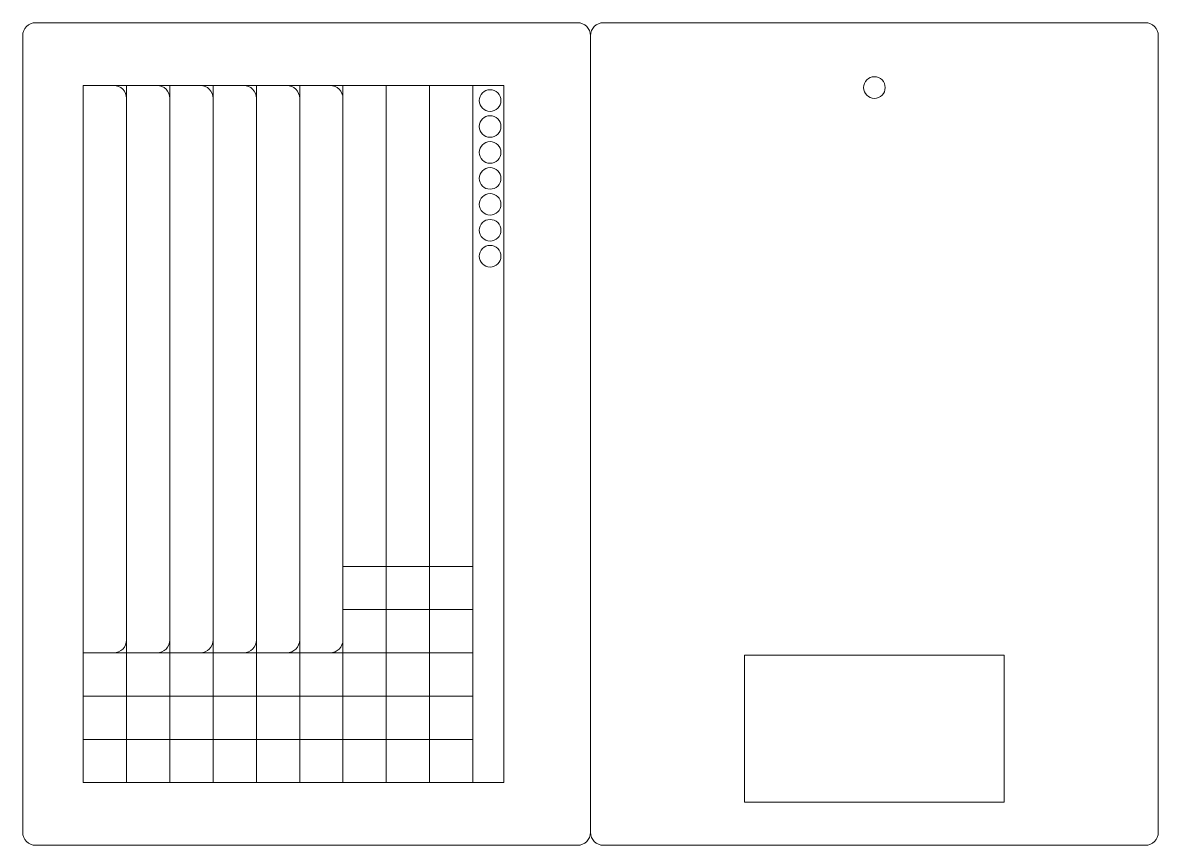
# Model space of a CAD drawing. Header units: millimetres. Extents: x 5 to 267, y -195 to -5.
import ezdxf

# ---------------------------------------------------------------- set-up
doc = ezdxf.new("R2010")
doc.units = ezdxf.units.MM
doc.layers.get('0').update_dxf_attribs({"color": 1, "linetype": 'CONTINUOUS', "lineweight": 0, "true_color": 0xff0000})

msp = doc.modelspace()

# ---------------------------------------------------------------- linework, layer by layer
for p, q in [((8, -4.9), (133.2, -4.9)), ((139.2, -4.9), (264.4, -4.9)), ((5, -192.1), (5, -7.9)), ((136.2, -192.1), (136.2, -7.9)), ((267.4, -192.1), (267.4, -7.9)), ((19, -180.6), (19, -19.4)), ((19, -19.4), (116.2, -19.4)), ((29, -180.6), (29, -19.4)), ((39, -180.6), (39, -19.4)), ((49, -180.6), (49, -19.4)), ((59, -180.6), (59, -19.4)), ((69, -180.6), (69, -19.4)), ((79, -180.6), (79, -19.4)), ((89, -180.6), (89, -19.4)), ((99, -180.6), (99, -19.4)), ((109, -180.6), (109, -19.4)), ((116.2, -180.6), (116.2, -19.4)), ((79, -130.6), (109, -130.6)), ((79, -140.6), (109, -140.6)), ((19, -150.6), (109, -150.6)), ((171.8, -185.1), (171.8, -151.1)), ((171.8, -151.1), (231.8, -151.1)), ((231.8, -185.1), (231.8, -151.1)), ((19, -160.6), (109, -160.6)), ((19, -170.6), (109, -170.6)), ((19, -180.6), (116.2, -180.6)), ((171.8, -185.1), (231.8, -185.1)), ((8, -195.1), (133.2, -195.1)), ((139.2, -195.1), (264.4, -195.1))]:
    msp.add_line(p, q)
for centre in [(201.8, -19.9), (113, -22.9), (113, -28.9), (113, -34.9), (113, -40.9), (113, -46.9), (113, -52.9), (113, -58.9)]:
    msp.add_circle(centre, 2.5)
for centre, start, end in [((8, -7.9), 90, 180), ((133.2, -7.9), 360, 90), ((139.2, -7.9), 90, 180), ((264.4, -7.9), 360, 90), ((26, -22.4), 0, 90), ((36, -22.4), 0, 90), ((46, -22.4), 0, 90), ((56, -22.4), 0, 90), ((66, -22.4), 0, 90), ((76, -22.4), 0, 90), ((26, -147.6), 270, 0), ((36, -147.6), 270, 0), ((46, -147.6), 270, 0), ((56, -147.6), 270, 0), ((66, -147.6), 270, 0), ((76, -147.6), 270, 0), ((8, -192.1), 180, 270), ((133.2, -192.1), 270, 0), ((139.2, -192.1), 180, 270), ((264.4, -192.1), 270, 0)]:
    msp.add_arc(centre, 3, start, end)

doc.saveas('drawing.dxf')
